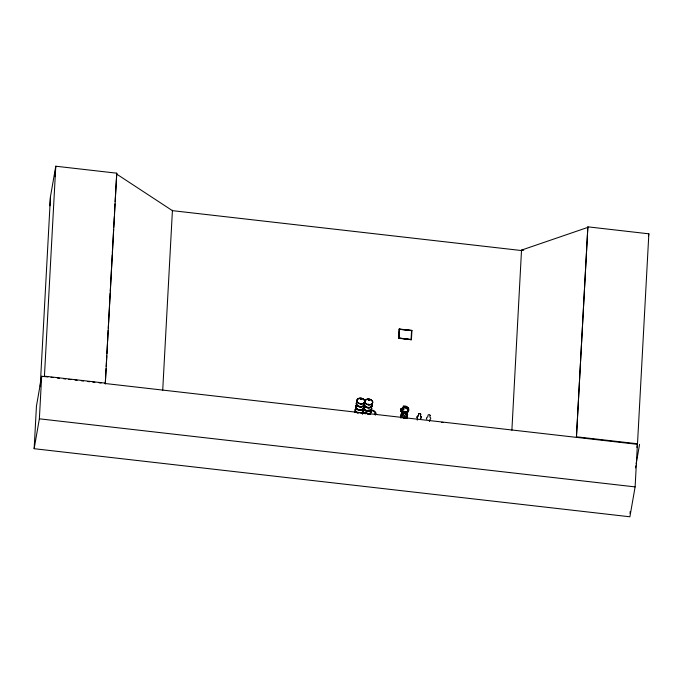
<?xml version="1.0" encoding="UTF-8"?>
<svg xmlns="http://www.w3.org/2000/svg" width="683" height="683" viewBox="0 0 683 683"><rect width="100%" height="100%" fill="white"/><g stroke="black" fill="none" stroke-linecap="round" stroke-linejoin="round"><path stroke-width="1.02" d="M105.293 383.522L637.41 444.334L635.113 486.902L629.897 516.783L34.15 448.705L36.447 406.129L41.663 376.248L47.921 376.965M40.203 386.527L50.457 196.721L55.775 166.217L116.759 173.183L105.267 384.017L106.096 368.632M34.15 448.705L39.366 418.816L41.663 376.248M55.775 166.217L44.438 376.171L105.421 383.137M106.215 366.506L106.787 355.877M106.898 353.751L107.479 343.114M107.59 340.988L108.162 330.359M108.281 328.233L110.176 293.144M110.287 291.018L112.243 254.861M112.353 252.736L113.617 229.343M113.737 227.217L114.309 216.588M114.428 214.462L115 203.824M115.111 201.698L116.759 173.183M162.708 390.352L172.44 210.168M398.71 338.281L399.239 329.01L411.943 330.461L411.405 339.733L398.71 338.281L399.239 329.01M406.129 406.462L403.175 406.351L406.18 406.368L408.554 408.033L408.921 410.304L406.931 412.028L403.696 412.25L401.254 413.992L401.894 414.009M406.94 412.028L403.704 412.267L405.856 412.583L406.539 414.564L406.291 415.981L404.695 416.954L403.303 416.792L402.125 415.512L403.738 412.344L401.092 410.901L400.639 408.946L403.619 407.546M404.84 418.167L403.431 418.107M405.813 412.626L407.649 414.718L407.247 416.545M407.649 414.675L406.966 414.658L407.538 414.726L406.88 418.619M418.303 415.887L418.312 415.793A2.134 1.511 3.1 0 0 417.467 418.09L417.458 418.184A2.134 1.511 3.1 0 1 418.303 415.887L418.594 414.18A1.067 0.76 3.1 0 1 419.78 413.548A1.067 0.76 3.1 0 1 420.711 414.419L420.702 414.513A1.067 0.76 3.1 0 0 419.78 413.642A1.067 0.76 3.1 0 0 418.585 414.274L418.594 414.18M420.421 416.126L420.429 416.032A2.134 1.511 3.1 0 1 420.455 418.431L420.455 418.525A2.134 1.511 3.1 0 0 420.421 416.126L420.711 414.419M426.901 419.166L426.892 419.26A2.134 1.511 3.1 0 1 427.746 416.963L428.028 415.255A1.067 0.76 3.1 0 1 429.214 414.632A1.067 0.76 3.1 0 1 430.145 415.495L430.136 415.588M441.602 422.367L443.011 422.435M511.883 430.256L521.53 250.063L523.724 250.311M587.867 226.841L576.426 437.359L587.867 226.841L648.85 233.817L637.504 443.771L636.872 447.399M630.067 513.59L630.178 511.465M49.876 205.839L50.457 196.721M55.05 176.205L55.63 167.087M417.27 420.122L417.467 418.09M411.943 330.461L399.196 329.257M411.405 339.733L398.752 338.034M401.262 413.941L400.93 415.887L402.757 417.979M400.665 417.911L401.331 413.966M401.237 417.97L401.98 413.881L401.322 414.018L403.73 412.395M406.308 418.551L407.017 414.598M430.145 415.495L429.855 417.202A2.134 1.511 3.1 0 1 429.889 419.61L429.402 421.505M648.483 235.9L648.85 233.817M635.463 467.906L635.822 465.857M636.18 463.817L639.561 444.402M360.368 398.872L360.453 399.35M360.487 398.727L360.359 399.248L360.522 398.812M361.307 398.983L361.324 399.162M361.486 399.103L360.496 399.282M360.744 403.713L360.641 403.482M368.231 399.922L369.119 400.332M368.419 399.897L369.443 399.948L368.427 400.187M368.965 400.153L368.589 400.007M368.419 404.635L368.641 404.14L368.82 404.584M368.624 404.413L368.76 404.678M402.731 413.266L407.409 412.942L408.477 410.312L407.435 412.942L404.695 413.582L402.663 413.232L400.682 411.286L401.775 409.86L404.071 409.689L402.108 410.167L401.143 411.456M360.957 403.696L360.325 403.568M368.265 404.345L368.718 404.541M403.218 406.189L406.18 406.368L408.545 408.033M361.298 399.367L360.607 399.359M368.521 399.828L369.383 399.837M407.316 416.57L404.865 418.269L403.431 418.056M403.773 407.751C396.481 411.584 405.361 405.531 406.616 408.451L408.468 410.338L406.633 408.297L403.533 407.538M369.016 400.255L369.409 399.905M587.773 227.405L521.616 250.072L521.59 250.559L172.415 210.654L116.605 174.054M361.111 399.196L360.547 399.051M368.555 399.581L369.025 399.589M408.178 408.101L408.511 410.184L406.718 411.729L403.841 411.934L401.553 410.739L401.143 409.015M576.529 436.804L637.504 443.771M364.483 412.959L365.362 413.061A5.379 3.808 3.1 0 1 371.356 409.902A5.379 3.808 3.1 0 1 376.034 414.282L376.914 414.376M367.215 413.266L366.327 413.172A4.491 3.184 3.1 0 1 371.33 410.534A4.491 3.184 3.1 0 1 375.24 414.188L374.344 414.086L375.479 415.102M51.054 377.323L53.137 377.562M57.312 378.032L59.395 378.271M63.57 378.749L65.653 378.988M68.787 379.347L70.87 379.586M75.045 380.064L77.128 380.303M81.303 380.781L83.386 381.02M87.561 381.49L89.644 381.729M92.777 382.087L94.86 382.326M99.035 382.804L101.118 383.043M39.366 418.816L635.113 486.902M361.042 398.752L361.52 399.154M402.893 413.155L401.152 411.431M363.646 407.982A3.996 2.809 9.9 0 1 358.515 410.133A3.996 2.809 9.9 0 1 356.33 405.736M363.638 407.042A4.047 2.852 9.9 0 1 359.045 410.107A4.047 2.852 9.9 0 1 356.321 405.514M361.042 412.967A3.978 2.8 9.9 0 0 363.143 410.765A3.978 2.8 9.9 0 0 365.968 413.813M358.029 412.908A3.978 2.8 9.9 0 1 355.433 409.16M355.86 408.528A3.978 2.8 9.9 0 1 356.517 408.016M363.177 410.56A3.978 2.8 9.9 0 1 360.112 412.933M359.087 412.916A3.978 2.8 9.9 0 1 355.894 408.323M364.21 403.747A4.047 2.852 9.9 0 1 359.617 406.812A4.047 2.852 9.9 0 1 356.893 402.219M363.732 407.427A3.987 2.8 9.9 0 1 359.113 409.706A3.987 2.8 9.9 0 1 356.005 405.813M356.919 402.441A3.987 2.8 9.9 0 0 359.096 406.829A3.987 2.8 9.9 0 0 364.21 404.686A3.987 2.8 9.9 0 0 368.564 407.982A3.987 2.8 9.9 0 0 372.056 404.848M363.663 406.872A4.047 2.852 9.9 0 1 359.07 409.937A4.047 2.852 9.9 0 1 356.347 405.343M364.244 403.576A4.047 2.852 9.9 0 1 359.651 406.641A4.047 2.852 9.9 0 1 356.927 402.048M364.227 403.388A3.996 2.809 9.9 0 1 359.693 406.411A3.996 2.809 9.9 0 1 357.004 401.877M354.819 412.259A4.047 2.852 9.9 0 1 355.254 411.618M362.571 413.147A4.047 2.852 9.9 0 1 362.673 413.898M354.844 412.088A4.047 2.852 9.9 0 1 355.28 411.448M362.605 412.976A4.047 2.852 9.9 0 1 362.699 413.736M354.929 411.917A3.996 2.809 9.9 0 1 355.365 411.286M362.579 412.788A3.996 2.809 9.9 0 1 362.682 413.531M354.844 412.472A3.987 2.8 9.9 0 1 355.271 411.84M362.921 411.755A3.978 2.8 9.9 0 1 361.836 412.891M357.047 412.797A3.978 2.8 9.9 0 1 355.382 409.433M355.809 408.801A3.978 2.8 9.9 0 1 356.466 408.289M362.972 411.601A4.004 2.817 9.9 0 1 361.879 412.745M358.003 413.036A4.004 2.817 9.9 0 1 355.391 409.262M355.817 408.63A4.004 2.817 9.9 0 1 356.483 408.118M371.125 407.427A3.996 2.809 9.9 0 1 367.471 411.251A3.996 2.809 9.9 0 1 364.27 406.641M371.211 407.213A4.047 2.852 9.9 0 1 367.505 411.098A4.047 2.852 9.9 0 1 364.252 406.419M370.989 410.935A3.978 2.8 9.9 0 1 368.009 414.052M371.023 410.731A3.978 2.8 9.9 0 1 368.043 413.847M366.003 413.608A3.978 2.8 9.9 0 1 363.228 410.568M371.783 403.918A4.047 2.852 9.9 0 1 368.607 407.836A4.047 2.852 9.9 0 1 364.389 403.764M371.219 406.872A3.987 2.8 9.9 0 1 368.086 410.731A3.987 2.8 9.9 0 1 363.937 406.726M371.236 407.051A4.047 2.852 9.9 0 1 368.06 410.97A4.047 2.852 9.9 0 1 363.843 406.897M371.817 403.747A4.047 2.852 9.9 0 1 368.632 407.666A4.047 2.852 9.9 0 1 364.423 403.593M371.8 403.568A3.996 2.809 9.9 0 1 369.17 407.427A3.996 2.809 9.9 0 1 364.338 404.131M370.579 410.492A3.978 2.8 9.9 0 1 367.966 414.325M364.987 413.702A3.978 2.8 9.9 0 1 363.236 411.789M370.519 413.693A3.996 2.809 9.9 0 1 370.613 414.444M370.989 411.046A4.004 2.817 9.9 0 1 367.992 414.18M365.004 413.556A4.004 2.817 9.9 0 1 363.151 410.884M362.579 413.889A4.047 2.852 9.9 0 1 362.75 413.164M362.605 413.719A4.047 2.852 9.9 0 1 362.784 413.002M399.581 329.3L399.077 338.068L411.072 339.442L411.576 330.666L399.581 329.3M404.396 412.669L403.26 415.042L404.532 415.93L405.489 414.444L405.087 412.745L404.396 412.669M357.943 402.577A3.978 2.8 9.9 0 0 364.611 402.082A3.978 2.8 9.9 0 0 359.967 398.095A3.978 2.8 9.9 0 0 357.943 402.577M357.901 402.85A3.978 2.8 9.9 0 0 364.56 402.355A3.978 2.8 9.9 0 0 359.915 398.368A3.978 2.8 9.9 0 0 357.901 402.85M357.909 402.705A4.004 2.817 9.9 0 0 364.611 402.202A4.004 2.817 9.9 0 0 359.941 398.189A4.004 2.817 9.9 0 0 357.909 402.705M365.883 403.491A3.978 2.8 9.9 0 0 372.551 402.987A3.978 2.8 9.9 0 0 367.898 399A3.978 2.8 9.9 0 0 365.883 403.491M365.832 403.764A3.978 2.8 9.9 0 0 372.5 403.26A3.978 2.8 9.9 0 0 367.855 399.273A3.978 2.8 9.9 0 0 365.832 403.764M365.84 403.61A4.004 2.817 9.9 0 0 372.551 403.107A4.004 2.817 9.9 0 0 367.872 399.103A4.004 2.817 9.9 0 0 365.84 403.61"/></g></svg>
